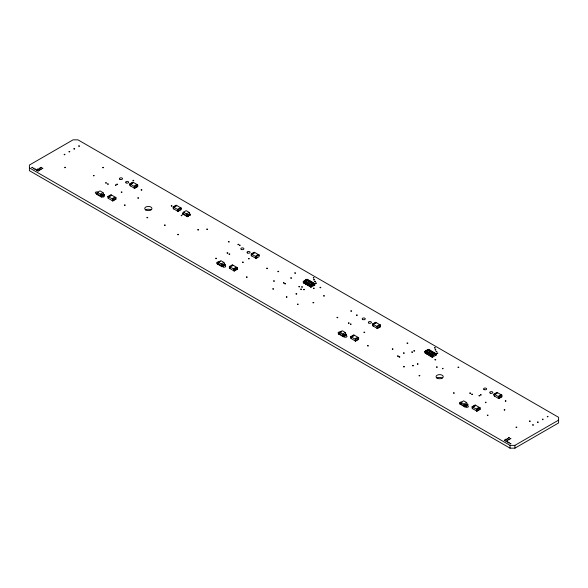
<?xml version="1.0" encoding="UTF-8"?>
<svg xmlns="http://www.w3.org/2000/svg" width="588" height="588" viewBox="0 0 588 588"><rect width="100%" height="100%" fill="white"/><g stroke="black" fill="none" stroke-linecap="round" stroke-linejoin="round"><path stroke-width="0.88" d="M101.658 194.43L102.437 194.746A1.044 0.603 0 0 1 103.451 194.907L103.356 195.694L104.23 195.187L104.23 194.569L103.503 194.15L103.01 192.621L100.004 190.887L97.321 192.438C95.822 195.495 98.233 192.305 96.704 193.614M190.409 214.333L189.534 214.833L189.534 215.451L190.409 214.951L190.409 214.333L189.674 213.907L189.189 212.386L186.183 210.651L183.5 212.194C182.199 216.105 183.904 211.092 183.39 213.393L182.515 213.9L182.515 213.282L183.485 212.606A0.772 0.448 0 0 0 183.831 212.716M224.249 265.489L225.116 264.982L225.116 264.365L224.388 263.946L223.903 262.417L220.897 260.682L218.207 262.233C217.979 263.828 217.486 263.946 218.192 262.895M338.607 334.006L343.458 336.806L344.428 336.358A0.772 0.448 0 0 1 344.443 335.741A0.772 0.448 0 0 1 345.524 335.733L346.494 335.057L346.494 334.44L345.766 334.021L345.281 332.492L342.267 330.757L339.585 332.308C338.254 335.851 340.092 331.456 339.482 333.499L338.607 334.006L338.607 333.389L339.541 333.051M467.872 404.515L466.997 405.022L466.997 405.639L467.872 405.132L467.872 404.515L467.144 404.096L466.651 402.567L463.645 400.832L460.963 402.383C460.242 405.242 460.735 402.692 460.941 403.045M304.437 280.726L312.206 285.209L304.437 280.726L303.283 281.395L303.283 282.666L304.437 283.379L304.481 281.836L306.377 282.931L306.377 284.496L310.302 286.709L310.266 285.173L306.458 283.034M425.859 352.065C428.24 351.977 428.777 356.475 425.815 353.454L425.881 351.947L424.661 351.47L424.661 352.741L425.888 353.344L425.888 351.984M425.815 350.72L433.584 355.292L425.815 350.801L428.424 349.294L436.193 353.785L436.193 355.056L432.43 357.232L431.643 356.813L431.68 355.277L427.755 353.006M183.405 213.179L183.346 212.738M217.597 263.409L218.141 262.829L217.229 263.931L217.229 263.314L218.104 262.807M101.68 195.076L101.702 195.289A1.044 0.603 0 0 0 101.974 195.87L101.974 195.76A1.044 0.603 0 0 1 101.702 195.179L101.195 194.797M187.925 214.877L187.873 215.054A1.044 0.603 0 0 0 188.145 215.634L188.145 215.524A1.044 0.603 0 0 1 187.873 214.936L187.285 214.517M222.587 264.975L222.58 264.99A1.044 0.603 0 0 0 222.859 265.555L222.859 265.666M344.009 334.984L343.965 335.16A1.044 0.603 0 0 0 344.237 335.741L344.237 335.63A1.044 0.603 0 0 1 343.965 335.05L343.458 334.668M431.68 356.784L429.696 355.696L429.696 354.123M464.836 404.742L465.343 405.235A1.044 0.603 0 0 0 465.615 405.823L465.615 405.705A1.044 0.603 0 0 1 465.343 405.125L465.321 405.022M429.696 355.696L427.755 354.571M97.211 193.628L97.307 192.842L97.307 193.687M96.336 193.518L101.195 196.319L102.069 195.819L102.069 196.436L101.195 196.936L96.336 194.136L96.336 193.518L97.277 193.18M97.321 192.438L100.328 194.172L103.01 192.621M103.503 194.15L100.467 195.9L100.328 194.172M101.974 195.76L102.165 195.65A0.772 0.448 0 0 1 102.18 195.025A0.772 0.448 0 0 1 103.26 195.018L103.451 194.907M103.356 195.076L104.23 194.569M100.511 196.208L101.489 196.884L102.165 196.488A0.772 0.448 0 0 1 102.18 195.863A0.772 0.448 0 0 1 103.26 195.855L103.936 195.356M107.986 196.48L111.022 194.731L115.88 197.539L115.88 199.229L112.852 200.978L107.986 198.171L107.986 196.48L112.852 199.288L115.88 197.539M129.838 183.86L132.866 182.111L137.732 184.926L137.732 186.609L134.703 188.358L129.838 185.551L129.838 183.86L134.703 186.675L137.732 184.926M108.141 196.752L111.169 195.003C112.72 195.032 108.662 197.377 108.141 196.752L108.596 198.516M130.749 183.699L132.263 182.824M112.698 200.699L115.733 198.95L115.733 197.634C115.211 196.473 111.147 198.817 112.698 199.383L112.698 200.699L112.242 200.626M134.093 188.013L136.82 186.771M173.166 206.917L176.194 205.168L181.06 207.976L181.06 209.666L178.032 211.415L173.166 208.608L173.166 206.917L178.032 209.725L181.06 207.976M173.776 208.96L173.32 207.196L176.349 205.447M177.422 211.063L180.156 209.828M182.809 213.841C185.455 214.973 181.449 213.709 183.485 213.451L183.485 212.606M183.5 212.194L186.506 213.936L189.189 212.386M189.674 213.907L186.646 215.664L186.506 213.936M188.145 215.524L188.344 215.406A0.772 0.448 0 0 1 188.351 214.789A0.772 0.448 0 0 1 189.432 214.782L189.63 214.782A1.044 0.603 0 0 0 188.616 214.62L188.616 214.51A1.044 0.603 0 0 1 189.63 214.664M182.515 213.282L187.374 216.083L188.248 215.576M182.515 213.9L187.374 216.7L188.248 216.193M186.69 216.083L187.66 216.641L188.344 216.252A0.772 0.448 0 0 1 188.351 215.627A0.772 0.448 0 0 1 189.432 215.62L190.115 215.112M218.008 262.755L218.199 263.483M219.486 262.013L220.265 261.564M218.207 262.233L221.22 263.968L223.903 262.417M224.388 263.946L221.36 265.695L221.22 263.968M222.955 265.614L222.955 266.232L222.088 266.731L222.088 266.114L223.058 265.445A0.772 0.448 0 0 1 223.065 264.82A0.772 0.448 0 0 1 224.146 264.813L225.116 264.365M221.404 266.004L222.374 266.68L223.058 266.283A0.772 0.448 0 0 1 223.065 265.658A0.772 0.448 0 0 1 224.146 265.651L224.829 265.151M229.364 266.555L232.392 264.806L237.258 267.613L237.258 269.304L234.23 271.053L229.364 268.246L229.364 266.555L234.23 269.363L237.258 267.613M251.216 253.942L254.244 252.193L259.11 255.001L259.11 256.691L256.074 258.441L251.216 255.633L251.216 253.942L256.074 256.75L259.11 255.001M251.818 255.978L251.363 254.214L253.634 252.906M235.891 269.392L233.62 270.7L237.104 269.025M255.471 258.088L257.441 257.287M304.437 280.645L305.892 279.8L313.661 284.371L305.892 279.8M305.892 279.888L307.046 279.219L314.815 283.703L314.815 284.982L311.052 287.157L310.266 286.738M307.531 279.498L306.804 279.925L307.774 280.483L308.502 280.064M303.768 282.99L304.496 282.527M306.444 282.372L305.716 282.791L306.444 282.372L307.414 282.938L306.686 283.357L307.414 282.938M308.744 280.998C310.699 279.984 307.303 281.409 309.722 281.601L310.449 281.182L309.722 281.601M304.738 283.548L305.473 283.093M305.716 284.114L306.444 283.651M308.384 283.453C306.591 284.621 309.016 282.615 309.354 284.055L308.626 284.474L309.354 284.055M310.692 282.122C312.64 281.101 309.244 282.534 311.662 282.725L312.39 282.262L311.662 282.725M306.686 284.673L307.414 284.21M308.384 284.768L307.656 285.195M309.597 285.04L310.324 284.577L311.295 285.18L310.567 285.555M309.354 285.334L308.626 285.753M311.052 287.157L311.052 285.878L314.815 283.703M313.602 285.121L314.815 284.982M313.602 285.165L314.33 284.746M340.864 332.088L341.643 331.639M338.967 333.484L339.452 333.205M338.894 333.837L339.577 333.558M339.585 332.308L342.591 334.043L345.281 332.492M345.766 334.021L342.731 335.77L342.591 334.043M343.458 336.806L343.458 336.189L344.428 335.52A0.772 0.448 0 0 1 344.443 334.895A0.772 0.448 0 0 1 345.524 334.888L346.494 334.44M350.742 336.63L353.77 334.881L358.636 337.688L358.636 339.379L355.608 341.128L350.742 338.32L350.742 336.63L355.608 339.438L358.636 337.688M372.586 324.017L375.622 322.268L380.48 325.076L380.48 326.766L377.452 328.516L372.586 325.708L372.586 324.017L377.452 326.825L380.48 325.076M352.41 336.027L353.925 335.153C355.475 335.182 351.411 337.534 350.896 336.902L351.352 338.673M373.196 326.053L372.741 324.289L375.769 322.54M356.21 340.415L358.482 339.1L358.482 337.791C357.967 336.623 353.902 338.967 355.453 339.541L355.453 340.849L354.998 340.775M377.298 328.236L380.333 326.487L380.333 325.171C379.811 324.01 375.747 326.355 377.298 326.921L377.298 328.236L376.842 328.163M424.661 351.47L425.815 350.801M425.874 351.33L425.146 351.749L425.874 351.33C428.292 351.573 424.896 352.896 426.844 351.844M428.182 349.956C430.129 348.934 426.741 350.367 429.152 350.558L429.879 350.139L429.152 350.558M427.814 352.447L427.086 352.874L427.814 352.447L428.792 353.013L428.057 353.388M430.122 351.08C432.062 350.088 428.667 351.44 431.092 351.683L431.82 351.256M426.116 353.631L426.844 353.168M427.086 354.189L427.814 353.726M429.034 353.991L429.762 353.528L430.732 354.13L430.004 354.549M432.79 351.822L432.062 352.241L433.04 352.8L433.768 352.381M429.762 354.843L429.034 355.306L429.762 354.887M430.975 355.115L431.702 354.652L432.672 355.211L431.945 355.674M430.732 355.409L430.004 355.872L430.732 355.446M431.702 355.968L430.975 356.431L431.702 356.012M432.43 357.232L432.43 355.953L436.193 353.785M432.672 356.526L431.945 356.953M465.711 406.381L464.836 406.889L459.985 404.081L459.985 403.464L460.955 402.795A0.772 0.448 0 0 0 461.301 402.905M459.985 404.081L460.852 403.581M460.955 403.633L460.272 404.03L461.242 404.478M460.963 402.383L463.969 404.118L466.651 402.567M467.144 404.096L464.108 405.845L463.969 404.118M465.615 405.705L465.806 405.595A0.772 0.448 0 0 1 465.821 404.97A0.772 0.448 0 0 1 466.901 404.963L467.092 404.963A1.044 0.603 0 0 0 466.086 404.809L465.417 404.404L466.086 404.698A1.044 0.603 0 0 1 467.092 404.853M459.985 403.464L464.836 406.271L465.711 405.764M464.16 406.271L465.13 406.83L465.806 406.44A0.772 0.448 0 0 1 465.821 405.816A0.772 0.448 0 0 1 466.901 405.808L467.578 405.301M472.12 406.705L475.148 404.956L480.014 407.763L480.014 409.454L476.978 411.203L472.12 408.395L472.12 406.705L476.978 409.513L480.014 407.763M493.964 394.092L496.992 392.343L501.858 395.151L501.858 396.841L498.83 398.59L493.964 395.783L493.964 394.092L498.83 396.9L501.858 395.151M473.024 406.543L474.538 405.669M477.588 410.49L479.102 409.615M498.22 398.238L501.704 396.562M29.4 167.867L510.046 445.366L514.904 445.366L558.6 420.133M514.904 448.166L558.6 422.941L558.6 417.333L77.954 139.834L73.096 139.834L29.4 165.059L29.4 170.667L510.046 448.166L514.904 448.166L514.904 445.366M303.283 281.395L304.481 281.836M306.017 282.931L306.017 284.291L306.458 284.394M306.017 284.291L304.437 283.379L304.386 281.784M425.447 351.881L425.506 353.219M427.395 353.006L427.447 354.336M101.687 194.378L102.437 194.863A1.044 0.603 0 0 1 103.451 195.018M308.009 284.026L307.958 285.408M343.98 334.278L344.708 334.623A1.044 0.603 0 0 1 345.722 334.778L345.722 334.888A1.044 0.603 0 0 0 344.708 334.734L343.921 334.271M429.387 354.101L429.336 355.483M429.387 355.461L429.519 354.079M431.327 355.226L431.394 356.571M304.253 283.122L304.253 281.762M425.631 351.837L425.565 353.204M308.208 284.011L308.266 285.386M427.638 352.962L427.704 354.336M429.585 354.086L429.644 355.461M187.329 214.532L187.859 214.833M464.799 404.831L465.387 405.059M427.27 349.882L435.039 354.446L427.27 349.963M435.708 354.777L436.193 355.056M133.02 182.39C134.571 182.42 130.507 184.764 129.992 184.14L130.448 185.904M254.391 252.465C255.949 252.495 251.884 254.839 251.363 254.214M258.955 255.096C258.433 253.935 254.369 256.28 255.927 256.846L255.927 258.161M497.147 392.615C498.697 392.644 494.633 394.989 494.118 394.364L494.574 396.136M501.704 395.254C501.189 394.085 497.125 396.43 498.675 397.003L498.675 398.311M311.052 285.878L310.302 285.202M432.43 355.953L431.71 355.314M137.122 186.073L137.577 186.337L137.577 185.022C137.063 183.853 132.998 186.205 134.549 186.771L134.549 188.087M137.122 186.264L137.732 186.609M173.32 207.196L173.776 207.454L176.804 205.704M379.877 326.413L380.48 326.766M501.248 396.488L501.858 396.841M186.69 215.972L187.66 216.641M372.741 324.289L373.196 324.554L376.224 322.805M232.547 265.078C234.097 265.107 230.033 267.452 229.518 266.827L229.974 268.591M237.104 267.709C236.589 266.548 232.525 268.892 234.075 269.458L234.075 270.774M475.302 405.228C476.853 405.257 472.789 407.609 472.267 406.977L472.723 408.748M479.404 408.917L479.859 409.182L479.859 407.866C479.338 406.698 475.28 409.042 476.831 409.615L476.831 410.931L476.376 410.85M115.277 198.876L115.88 199.229M236.648 268.951L237.258 269.304M358.026 339.026L358.636 339.379M479.404 409.101L480.014 409.454M223.859 264.593L224.829 265.261M345.229 334.778L346.207 335.226M101.195 194.907L101.746 195.223M343.458 334.778L344.009 335.094M217.229 263.314L222.088 266.114M338.607 333.389L343.458 336.189M338.894 333.947L339.871 334.396M217.229 263.931L222.088 266.731M308.325 284.048L308.325 285.621M510.046 445.366L510.046 448.166M498.83 396.9L498.83 398.59M476.978 409.513L476.978 411.203M466.901 404.963L466.901 405.808M465.806 405.595L465.806 406.44M464.836 406.271L464.836 406.889M435.708 353.498L434.98 353.925L434.01 353.322L434.738 352.94M431.526 355.211L431.643 356.813M431.46 355.203L431.46 356.563M431.276 355.248L431.276 356.607M427.572 352.962L427.505 354.321M377.452 326.825L377.452 328.516M355.608 339.438L355.608 341.128M345.619 334.947L345.619 335.564M345.524 334.888L345.524 335.733M344.428 335.52L344.428 336.358M344.333 335.689L344.333 336.307M343.752 336.645L342.782 336.189M340.673 332.088L340.673 332.926M314.33 283.423L313.602 283.842L312.632 283.247L313.36 282.865M310.148 285.129L310.214 286.503M310.082 285.129L310.016 286.488M309.957 285.143L309.898 286.532M308.141 284.004L308.075 285.371M306.377 282.931L306.377 284.496M306.326 284.261L306.267 282.887L306.135 284.247M304.738 282.189L305.473 281.77L304.496 281.211L303.768 281.63M304.187 281.77L304.128 283.144L304.077 281.806M256.074 256.75L256.074 258.441M234.23 269.363L234.23 271.053M224.344 264.813L224.344 264.703A1.044 0.603 0 0 0 223.33 264.541L223.219 264.681M224.146 264.813L224.146 265.651M223.058 265.445L223.058 266.283M218.493 264.321L217.523 263.872M189.432 214.782L189.432 215.62M188.344 215.406L188.344 216.252M187.374 216.083L187.374 216.7M180.913 208.079L180.913 209.394M180.457 207.814L177.422 209.372L177.877 211.143M178.032 209.725L178.032 211.415M134.703 186.675L134.703 188.358M112.852 199.288L112.852 200.978M103.26 195.018L103.26 195.855M102.165 195.65L102.165 196.488M101.195 196.319L101.195 196.936M460.485 403.721A1.396 0.801 0 0 1 459.64 402.537A1.396 0.801 0 0 1 461.83 402.368M339.827 333.639A1.396 0.801 0 0 1 338.122 333.073A1.396 0.801 0 0 1 339.107 332.088A1.396 0.801 0 0 1 340.812 332.654M217.729 263.564A1.396 0.801 0 0 1 216.884 262.388A1.396 0.801 0 0 1 219.074 262.219M97.079 193.489A1.396 0.801 0 0 1 95.366 192.923A1.396 0.801 0 0 1 96.351 191.938A1.396 0.801 0 0 1 98.064 192.504M103.245 195.495A1.396 0.801 0 0 1 104.23 196.48A1.396 0.801 0 0 1 102.518 197.046A1.396 0.801 0 0 1 101.533 196.061M101.893 195.701A1.396 0.801 0 0 1 102.518 195.495M437.105 378.018A3.602 2.08 0 0 1 442.198 378.018M145.802 209.843A3.602 2.08 0 0 1 150.895 209.843M31.95 167.374C31.708 168.624 33.81 167.007 31.95 167.374M33.406 168.212C33.163 169.462 35.265 167.852 33.406 168.212M34.861 169.057C34.626 170.307 36.721 168.69 34.861 169.057M36.316 169.895C36.081 171.145 38.176 169.535 36.316 169.895M37.772 169.057C37.536 170.307 39.631 168.69 37.772 169.057M39.234 168.212C38.992 169.462 41.087 167.852 39.234 168.212M40.69 167.374C40.447 168.624 42.549 167.007 40.69 167.374M37.772 170.733C37.536 171.983 39.631 170.373 37.772 170.733M39.234 169.895C38.992 171.145 41.087 169.535 39.234 169.895M40.69 169.057C40.447 170.307 42.549 168.69 40.69 169.057M42.145 168.212C41.902 169.462 44.004 167.852 42.145 168.212M64.232 154.335C63.996 155.585 66.091 153.975 64.232 154.335M69.09 151.535C68.847 152.784 70.95 151.175 69.09 151.535M73.948 148.735C73.706 149.984 75.801 148.367 73.948 148.735M78.799 145.927C78.564 147.176 80.659 145.567 78.799 145.927M64.842 167.301C64.606 168.55 66.701 166.941 64.842 167.301M93.485 175.43C93.249 176.679 95.344 175.07 93.485 175.43M102.834 167.374C102.591 168.624 104.693 167.007 102.834 167.374M105.744 182.787C105.509 184.037 107.604 182.427 105.744 182.787M107.685 183.912C107.45 185.161 109.544 183.552 107.685 183.912M115.454 185.029C115.219 186.278 117.313 184.669 115.454 185.029M116.909 184.191C116.674 185.441 118.769 183.831 116.909 184.191M121.282 192.041C121.04 193.29 123.142 191.673 121.282 192.041M133.057 180.34C132.814 181.589 134.917 179.972 133.057 180.34M124.56 205.006C124.318 206.256 126.42 204.639 124.56 205.006M141.186 189.799C140.951 191.049 143.046 189.432 141.186 189.799M137.908 197.855C137.673 199.104 139.768 197.494 137.908 197.855M147.015 217.406C146.772 218.655 148.874 217.046 147.015 217.406M171.292 205.778C171.049 207.027 173.144 205.41 171.292 205.778M164.611 225.042C164.375 226.292 166.47 224.682 164.611 225.042M181.244 215.304C181.001 216.553 183.103 214.943 181.244 215.304M177.841 234.362C177.605 235.612 179.7 234.002 177.841 234.362M197.869 229.673C197.634 230.922 199.729 229.305 197.869 229.673M206.851 229.107C206.616 230.356 208.711 228.747 206.851 229.107M228.578 241.653C228.342 242.903 230.437 241.293 228.578 241.653M215.833 258.264C215.598 259.514 217.692 257.897 215.833 258.264M227.122 252.862C226.88 254.112 228.982 252.502 227.122 252.862M238.044 244.314C237.809 245.564 239.904 243.954 238.044 244.314M229.063 253.987C228.828 255.236 230.922 253.626 229.063 253.987M239.5 245.159C239.265 246.409 241.359 244.792 239.5 245.159M242.66 262.116C242.418 263.365 244.52 261.756 242.66 262.116M248.606 258.544C248.364 259.793 250.466 258.176 248.606 258.544M246.541 276.97C246.306 278.22 248.401 276.61 246.541 276.97M266.812 268.209C266.57 269.458 268.672 267.849 266.812 268.209M277.977 271.296C277.742 272.545 279.837 270.936 277.977 271.296M273.729 280.895C273.494 282.144 275.588 280.535 273.729 280.895M272.883 288.811C272.641 290.06 274.736 288.451 272.883 288.811M283.438 282.718C283.203 283.967 285.298 282.358 283.438 282.718M294.853 272.906C294.61 274.155 296.705 272.545 294.853 272.906M284.893 283.556C284.658 284.805 286.753 283.195 284.893 283.556M290.847 277.881C290.604 279.131 292.706 277.521 290.847 277.881M286.356 296.874C286.113 298.123 288.208 296.514 286.356 296.874M298.954 286.518C298.711 287.767 300.813 286.15 298.954 286.518M301.769 286.856C301.526 288.105 303.629 286.488 301.769 286.856M296.065 293.787C295.823 295.036 297.925 293.427 296.065 293.787M300.799 289.098C300.556 290.347 302.658 288.73 300.799 289.098M313.301 277.676C313.059 278.925 315.161 277.308 313.301 277.676M303.709 289.377C303.474 290.626 305.569 289.009 303.709 289.377M313.786 279.631C313.544 280.88 315.646 279.271 313.786 279.631M314.756 281.314C314.514 282.563 316.616 280.954 314.756 281.314M315.727 282.997C315.484 284.247 317.586 282.637 315.727 282.997M297.521 304.158C297.278 305.407 299.38 303.798 297.521 304.158M313.544 288.186C313.301 289.436 315.403 287.819 313.544 288.186M320.092 287.341C319.857 288.59 321.952 286.981 320.092 287.341M313.059 302.482C312.816 303.731 314.918 302.114 313.059 302.482M323.738 295.749C323.496 296.999 325.598 295.389 323.738 295.749M337.086 317.336C336.851 318.586 338.945 316.976 337.086 317.336M350.926 310.89C350.683 312.14 352.785 310.523 350.926 310.89M348.5 322.944C348.258 324.194 350.36 322.577 348.5 322.944M356.629 315.021C356.394 316.271 358.489 314.661 356.629 315.021M350.441 324.061C350.198 325.311 352.3 323.701 350.441 324.061M364.031 332.191C363.796 333.44 365.89 331.83 364.031 332.191M367.676 345.648C367.434 346.898 369.536 345.281 367.676 345.648M392.314 348.941C392.078 350.191 394.173 348.574 392.314 348.941M407.124 343.054C406.881 344.303 408.983 342.694 407.124 343.054M397.657 355.946C397.415 357.195 399.517 355.586 397.657 355.946M399.112 356.791C398.87 358.041 400.972 356.424 399.112 356.791M403.603 352.932C403.361 354.182 405.463 352.572 403.603 352.932M411.857 351.955C411.615 353.204 413.717 351.587 411.857 351.955M413.923 350.764C413.68 352.014 415.775 350.397 413.923 350.764M403.721 366.596C403.486 367.845 405.58 366.236 403.721 366.596M412.702 365.479C412.467 366.728 414.562 365.111 412.702 365.479M417.436 363.869C417.201 365.119 419.295 363.502 417.436 363.869M434.672 347.751C434.436 349 436.531 347.383 434.672 347.751M435.164 349.713C434.922 350.962 437.016 349.346 435.164 349.713M436.134 351.389C435.892 352.638 437.986 351.029 436.134 351.389M437.105 353.072C436.862 354.321 438.964 352.712 437.105 353.072M419.141 375.497C418.899 376.746 421.001 375.137 419.141 375.497M435.039 359.591C434.797 360.841 436.899 359.231 435.039 359.591M436.619 366.949C436.377 368.198 438.479 366.589 436.619 366.949M442.441 368.353C442.205 369.602 444.3 367.985 442.441 368.353M458.103 367.162C457.861 368.411 459.956 366.794 458.103 367.162M453.613 392.88C453.37 394.129 455.465 392.512 453.613 392.88M469.871 393.019C469.636 394.269 471.73 392.652 469.871 393.019M471.819 394.136C471.576 395.386 473.678 393.776 471.819 394.136M479.095 395.54C478.86 396.79 480.955 395.18 479.095 395.54M480.558 394.702C480.315 395.952 482.417 394.335 480.558 394.702M485.409 402.265C485.173 403.515 487.268 401.905 485.409 402.265M487.349 415.165C487.114 416.414 489.209 414.797 487.349 415.165M505.312 400.869C505.077 402.118 507.172 400.501 505.312 400.869M504.225 409.762C503.982 411.012 506.084 409.402 504.225 409.762M516.117 427.145C515.882 428.395 517.977 426.778 516.117 427.145M504.342 440.111C504.107 441.36 506.202 439.743 504.342 440.111M505.805 439.265C505.562 440.515 507.657 438.905 505.805 439.265M507.26 438.428C507.018 439.677 509.12 438.06 507.26 438.428M508.716 437.582C508.473 438.832 510.575 437.222 508.716 437.582M505.805 440.949C505.562 442.198 507.657 440.588 505.805 440.949M507.26 440.111C507.018 441.36 509.12 439.743 507.26 440.111M508.716 439.265C508.473 440.515 510.575 438.905 508.716 439.265M510.171 438.428C509.936 439.677 512.03 438.06 510.171 438.428M507.26 441.786C507.018 443.036 509.12 441.426 507.26 441.786M529.59 421.045C529.354 422.294 531.449 420.685 529.59 421.045M508.716 442.632C508.473 443.881 510.575 442.272 508.716 442.632M510.171 443.47C509.936 444.719 512.03 443.109 510.171 443.47M532.75 424.83C532.507 426.08 534.602 424.47 532.75 424.83M537.601 422.03C537.366 423.279 539.461 421.67 537.601 422.03M542.459 419.222C542.217 420.471 544.319 418.862 542.459 419.222M547.31 416.422C547.075 417.671 549.17 416.061 547.31 416.422M310.324 285.893L309.597 286.356L310.324 285.937M311.295 286.452L310.567 286.915L311.295 286.496M119.901 179.325A1.544 0.889 0 0 0 122.48 178.928A1.544 0.889 0 0 0 120.591 177.833A1.544 0.889 0 0 0 119.901 179.325M126.067 182.89A1.544 0.889 0 0 0 128.647 182.486A1.544 0.889 0 0 0 126.758 181.398A1.544 0.889 0 0 0 126.067 182.89M241.271 249.4A1.544 0.889 0 0 0 243.858 249.003A1.544 0.889 0 0 0 241.969 247.908A1.544 0.889 0 0 0 241.271 249.4M247.438 252.965A1.544 0.889 0 0 0 250.025 252.561A1.544 0.889 0 0 0 248.136 251.473A1.544 0.889 0 0 0 247.438 252.965M362.649 319.482A1.544 0.889 0 0 0 365.236 319.078A1.544 0.889 0 0 0 363.34 317.99A1.544 0.889 0 0 0 362.649 319.482M368.816 323.04A1.544 0.889 0 0 0 371.403 322.643A1.544 0.889 0 0 0 369.507 321.548A1.544 0.889 0 0 0 368.816 323.04M484.027 389.557A1.544 0.889 0 0 0 486.614 389.153A1.544 0.889 0 0 0 484.718 388.065A1.544 0.889 0 0 0 484.027 389.557M490.194 393.115A1.544 0.889 0 0 0 492.773 392.718A1.544 0.889 0 0 0 490.884 391.623A1.544 0.889 0 0 0 490.194 393.115M344.649 336.99A1.396 0.801 0 0 0 346.979 336.63A1.396 0.801 0 0 0 345.274 335.645A1.396 0.801 0 0 0 344.649 336.99M466.027 407.072A1.396 0.801 0 0 0 468.357 406.705A1.396 0.801 0 0 0 466.651 405.72A1.396 0.801 0 0 0 466.027 407.072M223.271 266.915A1.396 0.801 0 0 0 225.601 266.555A1.396 0.801 0 0 0 223.896 265.57A1.396 0.801 0 0 0 223.271 266.915M437.105 378.157A3.602 2.08 0 0 0 443.131 377.231A3.602 2.08 0 0 0 438.721 374.681A3.602 2.08 0 0 0 437.105 378.157M145.802 209.982A3.602 2.08 0 0 0 151.829 209.049A3.602 2.08 0 0 0 147.419 206.498A3.602 2.08 0 0 0 145.802 209.982"/></g></svg>
